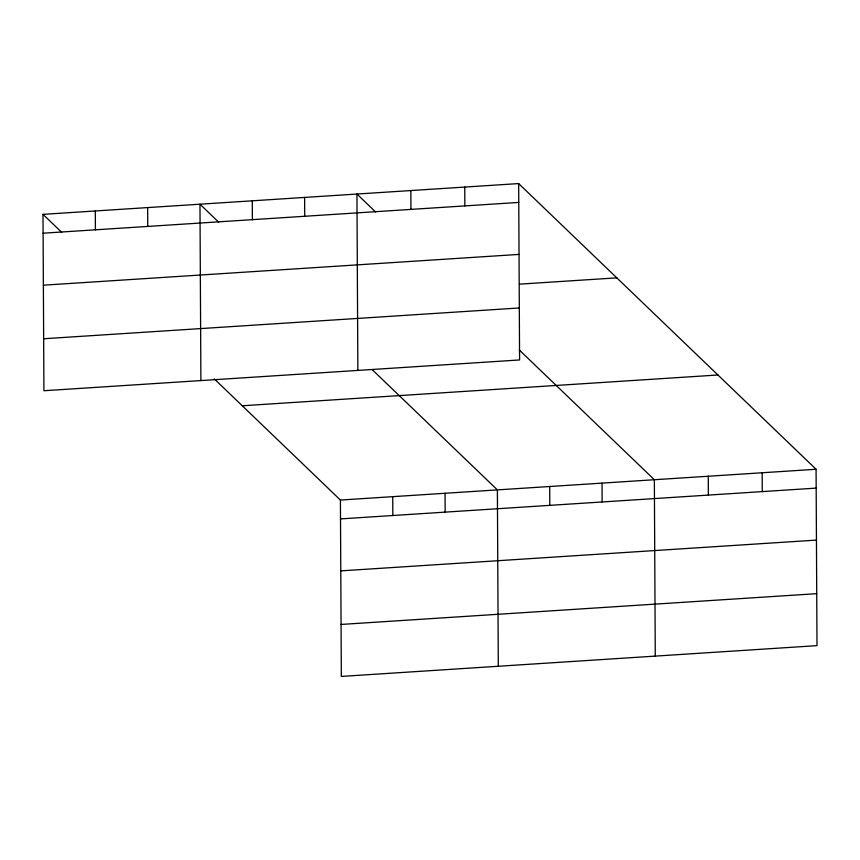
<?xml version="1.0" encoding="UTF-8"?>
<svg xmlns="http://www.w3.org/2000/svg" width="860" height="860" viewBox="0 0 860 860"><rect width="100%" height="100%" fill="white"/><g stroke="black" fill="none" stroke-linecap="round" stroke-linejoin="round"><path stroke-width="1.29" d="M518.666 183.578L519.59 359.953L43.924 390.73L43 214.355L518.666 183.578L816.075 469.27L817 645.645L341.334 676.422L340.41 500.047L214.28 378.884M43.097 233.2L518.763 202.423M43.376 285.187L519.031 254.409M519.515 284.144L616.813 277.855M43.656 338.754L519.311 307.966M242.262 405.769L717.928 374.992M340.41 500.047L816.075 469.27M340.506 518.902L816.172 488.114M340.786 570.879L816.452 540.101M341.065 624.446L816.731 593.669M375.637 212.001L356.943 194.037L357.867 370.423M519.193 349.891L654.353 479.729L655.277 656.115M218.666 222.149L199.971 204.196L200.896 380.571M372.154 369.596L497.381 489.888L498.305 666.274M43 214.355L61.694 232.307M762.164 472.753L762.272 491.608M708.264 476.246L708.361 495.091M602.032 483.116L602.129 501.971M549.701 486.502L549.798 505.358M464.755 187.061L464.851 205.916M445.061 493.274L445.158 512.13M410.844 190.554L410.951 209.399M392.73 496.661L392.837 515.516M304.612 197.424L304.719 216.279M252.292 200.81L252.388 219.666M147.651 207.582L147.748 226.438M95.32 210.969L95.417 229.824"/></g></svg>
